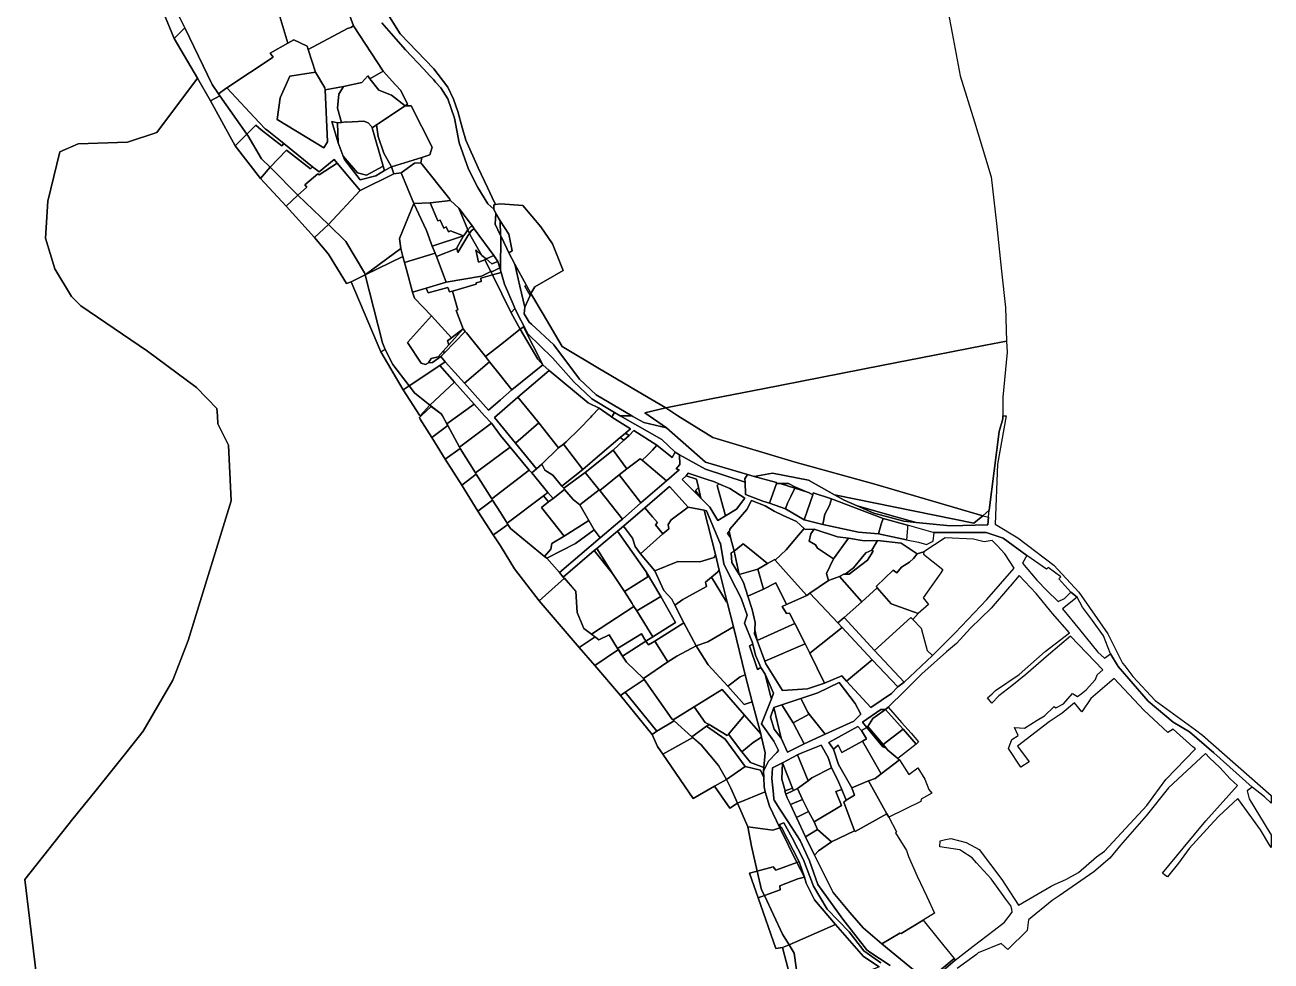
# Model space of a CAD drawing. Header units: feet. Extents: x -1222 to 199575, y -502 to 454509.
# Drawn here: x 398.9 to 803.1, y 728.3 to 1032.1 of the extents above; entities that cross this region are included whole.
import ezdxf

# ---------------------------------------------------------------- set-up
doc = ezdxf.new("R2010")
doc.units = ezdxf.units.FT
doc.header["$MEASUREMENT"] = 0
doc.layers.add('지적', color=7, linetype='CONTINUOUS')

msp = doc.modelspace()

# ---------------------------------------------------------------- linework, layer by layer
at = {"layer": '지적', "color": 20}
for points in [[(440.16, 1045.1), (447.26, 1027.75), (454.82, 1014.87), (441.64, 997.25), (432.1, 994.05), (416.14, 993.55), (410.24, 990.95), (406.32, 974.98), (405.53, 962.91), (408.57, 952.99), (413.95, 943.97), (416.97, 940.97), (438.66, 926.25), (454.55, 914.41), (461.07, 907.62), (461.37, 905.25), (461.47, 902.66), (464.86, 895.76), (465.75, 877.68), (451.82, 832.34), (451.29, 830.89), (446.9, 819.5), (437.25, 802.87), (431.5, 795.69), (421.51, 783.24), (414.4, 774.44), (398.86, 754.8), (403.74, 714.47)], [(696.87, 1044.31), (699.64, 1029.47), (702.27, 1015.65), (706.87, 1000.68), (710.54, 988.91), (712.23, 983.13), (712.32, 982.81), (714.08, 967.63), (715.7, 952.23), (716.93, 940.45), (717.34, 929.53), (710.46, 928.18), (693.93, 924.92), (677.3, 921.67), (657.01, 917.67), (638.27, 913.99), (622.06, 910.85), (606.78, 907.82), (599.18, 912.27), (584.74, 920.87), (573.17, 927.71), (567, 938.22), (563.03, 945.01), (564.29, 947.11), (573.45, 952.43), (570.02, 961.06), (566.19, 966.6), (560.41, 973.51), (553.14, 974.09), (551.52, 973.85), (550.48, 976.07), (548.98, 979.41), (545.9, 985.79), (541.93, 994.74), (540.69, 998.82), (539.33, 1004.04), (537.9, 1008.06), (536.01, 1011.96), (531.5, 1017.85), (520.56, 1029.2), (517.11, 1034.73)], [(514.7, 1032.81), (517.72, 1029.32), (522.33, 1024.1), (528.27, 1017.73), (530.15, 1015.7), (531.36, 1014.43), (532.11, 1013.57), (533.84, 1011.76), (536.1, 1008.14), (538.18, 1001.83), (539.69, 993.87), (542.8, 985.28), (545.75, 979.37), (549.05, 974.05), (551.04, 972.32), (551.66, 970.92), (551.38, 967.5), (553.13, 963.84), (553.22, 963.67), (553.14, 952.54), (552.89, 953.3), (552.26, 955.35), (550.95, 957.28), (544.62, 965.95), (544.04, 966.87), (539.67, 972.71), (536.96, 975.16), (536.67, 975.6), (527.29, 987.41), (527.65, 989.12), (530.27, 990), (530.94, 992.46), (524.2, 1005.9), (522.2, 1005.92), (522.95, 1006.41), (520.78, 1010.86), (519.08, 1012.64), (515.06, 1017.17), (505.49, 1031.81), (501.53, 1042.58)], [(481.26, 1035.99), (484.16, 1026.2), (478.43, 1022.94), (479.45, 1021.72), (464.37, 1011.67), (461.68, 1009.82), (459.57, 1012.81), (450.71, 1031.24), (448.94, 1034.84)], [(517.11, 1034.73), (520.56, 1029.2), (531.5, 1017.85), (536.01, 1011.96), (537.9, 1008.06), (539.33, 1004.04), (540.69, 998.82), (541.93, 994.74), (545.9, 985.79), (548.98, 979.41), (550.48, 976.07), (551.52, 973.85), (551.01, 973.78), (551.04, 972.32), (549.05, 974.05), (545.75, 979.37), (542.8, 985.28), (539.69, 993.87), (538.18, 1001.83), (536.1, 1008.14), (533.84, 1011.76), (532.11, 1013.57), (531.36, 1014.43), (530.15, 1015.7), (528.27, 1017.73), (522.33, 1024.1), (517.72, 1029.32), (514.7, 1032.81)], [(403.74, 714.47), (398.86, 754.8), (414.4, 774.44), (421.51, 783.24), (431.5, 795.69), (437.25, 802.87), (446.9, 819.5), (451.29, 830.89), (451.82, 832.34), (465.75, 877.68), (464.86, 895.76), (461.47, 902.66), (461.37, 905.25), (461.07, 907.62), (454.55, 914.41), (438.66, 926.25), (416.97, 940.97), (413.95, 943.97), (408.57, 952.99), (405.53, 962.91), (406.32, 974.98), (410.24, 990.95), (416.14, 993.55), (432.1, 994.05), (441.64, 997.25), (454.82, 1014.87), (454.82, 1014.87), (459.12, 1007.48), (467.05, 992.94), (475.32, 982.32), (483.64, 973.31), (492.82, 963.12), (497.33, 957.7), (503.19, 948.18), (504.74, 948.77), (514.29, 926.03), (521.52, 913.71), (526.89, 905.52), (527.08, 905.25), (530.2, 908.67), (530.66, 908.33), (527.41, 905.25), (526.85, 904.72), (527.1, 904.19), (530.83, 898.22), (535.23, 891.21), (540.6, 882.72), (545.79, 874.34), (550.74, 866.63), (553.14, 863.06), (557.7, 855.61), (565.67, 845.23), (578.71, 830.06), (583.7, 824.19), (592.05, 814.46), (602.34, 801.84), (604.12, 797.94), (605.8, 795.49), (615.63, 781.04), (622.55, 785.01), (627.59, 777.9), (629.99, 779.53), (633.37, 771.83), (634.53, 765.53), (636.39, 757.51), (633.9, 756.85), (636.73, 748.8), (642.45, 732.4), (644.61, 732.72), (648.84, 716.58)], [(676.57, 727.67), (671.07, 731.62), (666.27, 737.82), (659.09, 745.18), (654.67, 752.61), (651.43, 761.15), (647.82, 768.23), (645.08, 773.2), (643.71, 772.57), (644.03, 772), (644.26, 771.6), (643.78, 771.51), (640.41, 778.57), (639.02, 783.26), (638.71, 784.83), (638.6, 787.88), (638.52, 789.89), (639, 791.03), (640.12, 793.21), (642.82, 796.02), (643.34, 796.61), (641.84, 799.68), (637.81, 805.24), (641.12, 813.36), (641.76, 815.19), (638.99, 821.35), (637.63, 823.52), (635.84, 827.6), (634.96, 831.17), (634.81, 831.86), (632.28, 837.96), (633.16, 840.6), (631.36, 845.8), (631.02, 846.46), (627.93, 852.36), (625.58, 857.27), (624.51, 863.83), (624.28, 864.19), (619.99, 874.42), (619.21, 874.63), (614.05, 875.57), (608, 882.36), (600, 875.4), (593.06, 869.39), (591.13, 867.82), (584.44, 862.21), (583.58, 861.57), (573.5, 852.94), (572.29, 854.37), (585.49, 865.62), (591.91, 871.1), (592.68, 871.7), (598.68, 877.01), (607.05, 884.18), (611.1, 887.69), (610.13, 888.02), (611.34, 889.49), (611.21, 892.59), (611.21, 892.59), (619.7, 887.91), (632.49, 883.75), (632.6, 879.75), (638.21, 877.61), (640.44, 876.87), (645.57, 875.05), (651.71, 871.55), (657.77, 870.01), (669.29, 867.49), (675.74, 866.93), (684.86, 865.02), (688.8, 864.27), (691.34, 863.5), (693.48, 864.58), (693.81, 867.36), (710.71, 867.41), (716.23, 865.57), (723.86, 859.93), (722.53, 857.44), (727.1, 851.96), (730.34, 848.51), (734.04, 845), (736.16, 846), (738.18, 847.98), (740.23, 846.36), (735.47, 842.63), (741.03, 835.87), (746.92, 828.59), (749.08, 826.56), (751.06, 828.04), (753.51, 823.94), (763.28, 812.67), (771.4, 805.79), (776.72, 802.64), (784.54, 795.85), (796.99, 784.77), (795.35, 783.54), (796.02, 780.9), (802.69, 769.87), (803.14, 769.23), (803.14, 765.17), (802.74, 765.74), (799.66, 770.88), (792.3, 781), (786.23, 775.35), (784.55, 773.57), (776.61, 764.79), (773.08, 760.04), (769.49, 755.58), (768.65, 756.13), (767.89, 756.84), (774.57, 764.93), (782, 773.77), (792.2, 785.23), (789.83, 787.39), (786.46, 791.16), (783.16, 794.26), (781.85, 795.7), (769.88, 784.52), (762.64, 775.37), (754.3, 765.95), (750.79, 761.67), (745.59, 757.22), (734.34, 749.43), (732.11, 747.9), (724.45, 741.7), (724.01, 738.25), (717.72, 732.03), (715.58, 733.97), (708.06, 730.92), (707.52, 730.45), (701.3, 725.84)], [(694.56, 723.41), (700.66, 728.52), (706.52, 733.16), (713.33, 738.29), (716.69, 740.94), (719.09, 744.19), (719.01, 745.1), (718.71, 746.24), (717.12, 748.37), (712.66, 754.53), (712.32, 755.01), (707.61, 760.14), (706.22, 761.82), (702.84, 763.93), (702.17, 764.35), (695.71, 765.41), (695.79, 767.34), (697.48, 767.69), (699.22, 768.07), (704.22, 766.78), (708.42, 764.47), (715.84, 754.74), (721.23, 746.42), (731.8, 752.58), (733.05, 753.29), (736.52, 754.73), (740.62, 757.01), (746.53, 762.06), (749.07, 763.99), (762.78, 778.75), (769.03, 787.19), (778.62, 797.13), (777.79, 797.78), (771.35, 803.52), (769.68, 802.42), (761.82, 809.68), (752.23, 819.95), (744.69, 813.47), (741.72, 809.13), (739.37, 812.11), (735.31, 808.7), (731.11, 805.96), (720.91, 798), (724.71, 793), (721.92, 791.24), (717.91, 797.3), (719.03, 800.15), (721.14, 801.5), (719.89, 804.12), (723.11, 803.86), (727.22, 806.46), (729.58, 807.85), (732.82, 810.94), (733.3, 810.48), (735.79, 811.76), (738.77, 815.16), (740.34, 814.14), (741.48, 815.05), (743.19, 816.37), (746.16, 819.64), (746.72, 821.14), (748.59, 822.76), (738.07, 833.79), (730.94, 827.65), (723.63, 821.33), (719.03, 817.64), (714.86, 814.41), (712.56, 812.01), (711.1, 813.7), (712.62, 815.03), (713.76, 816.05), (721.36, 821.34), (729.86, 828.79), (737.71, 834.79), (732.21, 841.14), (726.88, 847.55), (721.43, 853.43), (718.47, 849.94), (718.28, 849.72), (712.33, 842.78), (712.33, 842.78), (705.6, 836.37), (701.04, 831.35), (697.81, 828.64), (689.86, 821.51), (684.31, 815.97), (678.92, 810.64), (678.03, 809.92), (676.52, 809.93), (670.57, 805.82), (671.95, 804.13), (670.25, 803.09), (669.04, 804.45), (659.67, 799.25), (661.21, 797.04), (662.8, 792.11), (667.1, 784.53), (668.02, 782.09), (665.26, 780.56), (663.83, 784), (662.45, 787.2), (660.48, 791.02), (659.42, 794.33), (657.18, 798.38), (650.71, 795.77), (649.51, 795.19), (644.63, 792.67), (641.35, 790.97), (641.16, 787.55), (641.76, 782.48), (641.86, 780.87), (641.95, 780.47), (643.76, 777.61), (646.48, 773.51), (650.34, 767.42), (653.4, 760.78), (656.05, 753.17), (664.22, 741.93), (671.85, 732.07), (672.67, 731.41), (679.51, 726.87)], [(679.51, 726.87), (672.67, 731.41), (671.85, 732.07), (664.22, 741.93), (656.05, 753.17), (653.4, 760.78), (650.34, 767.42), (646.48, 773.51), (643.76, 777.61), (641.95, 780.47), (641.86, 780.87), (641.76, 782.48), (641.16, 787.55), (641.35, 790.97), (644.63, 792.67), (644.4, 787.32), (645.49, 783.55), (645.49, 783.55), (645.42, 783.46), (645.68, 782.49), (646.17, 781.29), (647.26, 779.05), (649.17, 774.89), (652.1, 768.61), (655.01, 762.63), (661.08, 750.51), (666.48, 744), (670.81, 739.06), (676.91, 733.88), (689, 723.95)], [(675.95, 726.45), (670.96, 729.76), (661.87, 740.14), (654.98, 748.13), (652.36, 753.54), (651.72, 755.48), (650.05, 760.54), (650.05, 760.54), (644.26, 771.6), (644.03, 772), (643.71, 772.57), (645.08, 773.2), (647.82, 768.23), (651.43, 761.15), (654.67, 752.61), (659.09, 745.18), (666.27, 737.82), (671.07, 731.62), (676.57, 727.67)], [(694.23, 723.99), (700.3, 729.09), (700.66, 728.52), (694.56, 723.41)]]:
    msp.add_lwpolyline(points, dxfattribs=at)
for points in [[(443.65, 1046.02), (443.95, 1045.21), (448.65, 1035.35), (448.94, 1034.84), (450.71, 1031.24), (447.26, 1027.75), (440.16, 1045.1), (443.65, 1046.02)], [(491.83, 1040.1), (499.42, 1042.04), (501.53, 1042.58), (505.49, 1031.81), (504.6, 1031.26), (503.54, 1030.96), (490.75, 1024.13), (490.39, 1025.28), (486.07, 1027.35), (484.16, 1026.2), (481.26, 1035.99), (483.4, 1036.88), (491.83, 1040.1)], [(447.26, 1027.75), (450.71, 1031.24), (459.57, 1012.81), (461.68, 1009.82), (462.15, 1009.17), (459.12, 1007.48), (454.82, 1014.87), (447.26, 1027.75)], [(490.75, 1024.13), (503.54, 1030.96), (504.6, 1031.26), (505.49, 1031.81), (515.06, 1017.17), (510.78, 1014.65), (510.16, 1015.6), (508.2, 1013.46), (502.25, 1012.17), (496.22, 1011.09), (496.18, 1011.69), (493.09, 1016.81), (490.75, 1024.13)], [(484.16, 1026.2), (486.07, 1027.35), (490.39, 1025.28), (490.75, 1024.13), (493.09, 1016.81), (484.84, 1015.49), (481.65, 1008.48), (480.72, 1001.49), (495.83, 992.27), (497.04, 994.18), (496.22, 1011.09), (502.25, 1012.17), (500.74, 1009.71), (500.28, 1005.07), (501.62, 1000.47), (500.23, 1000.36), (498.39, 1000.77), (500.45, 993.88), (502.11, 989.58), (502.59, 988.42), (507.6, 981.84), (512.69, 983.19), (515.51, 984.88), (517.74, 986.06), (518.53, 983.83), (507.64, 978.39), (500.17, 987.23), (499.17, 988.5), (494.28, 984.46), (492.21, 986.04), (482.81, 993.62), (477.45, 997.94), (476.86, 998.34), (474.9, 1000.42), (464.37, 1011.67), (479.45, 1021.72), (478.43, 1022.94), (484.16, 1026.2)], [(493.09, 1016.81), (496.18, 1011.69), (496.22, 1011.09), (497.04, 994.18), (495.83, 992.27), (480.72, 1001.49), (481.65, 1008.48), (484.84, 1015.49), (493.09, 1016.81)], [(502.25, 1012.17), (508.2, 1013.46), (510.16, 1015.6), (510.78, 1014.65), (513.7, 1010.94), (517.75, 1009.3), (522.2, 1005.92), (512.9, 999.67), (511.54, 998.71), (511.33, 999.2), (510.24, 1000.33), (508.82, 1000.94), (503.15, 1000.56), (502.99, 1000.66), (501.62, 1000.47), (500.28, 1005.07), (500.74, 1009.71), (502.25, 1012.17)], [(510.78, 1014.65), (515.06, 1017.17), (519.08, 1012.64), (520.78, 1010.86), (522.95, 1006.41), (522.2, 1005.92), (517.75, 1009.3), (513.7, 1010.94), (510.78, 1014.65)], [(461.68, 1009.82), (464.37, 1011.67), (474.9, 1000.42), (476.86, 998.34), (477.45, 997.94), (482.81, 993.62), (482.2, 992.9), (475.46, 998.05), (473.74, 999.62), (470.86, 996.7), (462.15, 1009.17), (461.68, 1009.82)], [(462.15, 1009.17), (470.86, 996.7), (467.05, 992.94), (459.12, 1007.48), (462.15, 1009.17)], [(522.2, 1005.92), (524.2, 1005.9), (530.94, 992.46), (530.27, 990), (527.65, 989.12), (517.74, 986.06), (515.35, 990.55), (513.46, 995.93), (512.9, 999.67), (522.2, 1005.92)], [(470.86, 996.7), (473.74, 999.62), (475.46, 998.05), (482.2, 992.9), (482.81, 993.62), (492.21, 986.04), (491.56, 985.38), (483.77, 991.51), (478.43, 985.92), (475.63, 988.72), (471.15, 996.28), (470.86, 996.7)], [(500.23, 1000.36), (500.45, 993.88), (498.39, 1000.77), (500.23, 1000.36)], [(501.62, 1000.47), (502.99, 1000.66), (503.15, 1000.56), (508.82, 1000.94), (510.24, 1000.33), (511.33, 999.2), (511.54, 998.71), (515.12, 986.33), (509.63, 983.37), (506.8, 984.11), (502.11, 989.58), (500.45, 993.88), (500.23, 1000.36), (501.62, 1000.47)], [(512.9, 999.67), (513.46, 995.93), (515.35, 990.55), (517.74, 986.06), (515.51, 984.88), (515.12, 986.33), (511.54, 998.71), (512.9, 999.67)], [(467.05, 992.94), (470.86, 996.7), (471.15, 996.28), (475.63, 988.72), (478.43, 985.92), (475.32, 982.32), (467.05, 992.94)], [(478.43, 985.92), (483.77, 991.51), (491.56, 985.38), (492.21, 986.04), (494.28, 984.46), (499.17, 988.5), (500.17, 987.23), (494.3, 983.45), (493.89, 983.8), (489.71, 980.28), (490.29, 979.48), (487.39, 976.92), (478.73, 985.61), (478.43, 985.92)], [(507.64, 978.39), (497.38, 967.35), (487.39, 976.92), (490.29, 979.48), (489.71, 980.28), (493.89, 983.8), (494.3, 983.45), (500.17, 987.23), (507.64, 978.39)], [(515.12, 986.33), (515.51, 984.88), (512.69, 983.19), (507.6, 981.84), (502.59, 988.42), (502.11, 989.58), (506.8, 984.11), (509.63, 983.37), (515.12, 986.33)], [(527.65, 989.12), (527.29, 987.41), (525.3, 987.27), (520.93, 984.17), (518.53, 983.83), (517.74, 986.06), (527.65, 989.12)], [(520.93, 984.17), (525.3, 987.27), (527.29, 987.41), (536.67, 975.6), (536.96, 975.16), (530.29, 974.37), (525, 974.22), (520.93, 984.17)], [(475.32, 982.32), (478.43, 985.92), (478.73, 985.61), (487.39, 976.92), (483.64, 973.31), (475.32, 982.32)], [(520.93, 984.17), (525, 974.22), (520.34, 962.76), (520.82, 959.59), (509.28, 951.07), (509.03, 951.65), (502.95, 961.88), (497.38, 967.35), (507.64, 978.39), (518.53, 983.83), (520.93, 984.17)], [(483.64, 973.31), (487.39, 976.92), (497.38, 967.35), (492.82, 963.12), (483.64, 973.31)], [(525, 974.22), (530.29, 974.37), (532.83, 968.53), (533.57, 968.81), (534.73, 966.2), (535.56, 966.6), (536.31, 964.96), (536.93, 965.32), (541.12, 963.67), (530.99, 960.32), (529.14, 965.37), (525, 974.22)], [(536.96, 975.16), (539.67, 972.71), (542.58, 965.61), (541.66, 964.28), (541.12, 963.67), (536.93, 965.32), (536.31, 964.96), (535.56, 966.6), (534.73, 966.2), (533.57, 968.81), (532.83, 968.53), (530.29, 974.37), (536.96, 975.16)], [(530.99, 960.32), (531.97, 958.02), (521.98, 955.01), (521.48, 957.01), (520.82, 959.59), (520.34, 962.76), (525, 974.22), (529.14, 965.37), (530.99, 960.32)], [(539.67, 972.71), (544.04, 966.87), (543.44, 966.6), (542.58, 965.61), (539.67, 972.71)], [(551.04, 972.32), (551.01, 973.78), (551.52, 973.85), (553.14, 974.09), (560.41, 973.51), (566.19, 966.6), (570.02, 961.06), (573.45, 952.43), (564.29, 947.11), (563.03, 945.01), (561.59, 947.59), (557.75, 954.47), (555.84, 958.11), (556.93, 958.8), (555.83, 964.26), (553.03, 968.6), (551.66, 970.92), (551.04, 972.32)], [(553.03, 968.6), (553.13, 963.84), (551.38, 967.5), (551.66, 970.92), (553.03, 968.6)], [(492.82, 963.12), (497.38, 967.35), (502.95, 961.88), (509.03, 951.65), (509.28, 951.07), (504.74, 948.77), (503.19, 948.18), (497.33, 957.7), (492.82, 963.12)], [(544.04, 966.87), (544.62, 965.95), (543.75, 965.45), (543.07, 964.48), (542.58, 965.61), (543.44, 966.6), (544.04, 966.87)], [(553.13, 963.84), (553.03, 968.6), (555.83, 964.26), (556.93, 958.8), (555.84, 958.11), (555.18, 959.57), (553.22, 963.67), (553.13, 963.84)], [(541.12, 963.67), (538.93, 959.79), (539, 959.52), (532.39, 956.96), (531.97, 958.02), (530.99, 960.32), (541.12, 963.67)], [(543.07, 964.48), (543.66, 963.31), (547.11, 957.31), (545.14, 959.15), (546.01, 955.08), (548.05, 955.94), (550.06, 952.08), (546.97, 950.54), (535.5, 948.61), (532.39, 956.96), (539, 959.52), (539.36, 958.22), (542.57, 963.65), (543.07, 964.48)], [(543.07, 964.48), (542.57, 963.65), (539.36, 958.22), (539, 959.52), (538.93, 959.79), (541.12, 963.67), (541.66, 964.28), (542.58, 965.61), (543.07, 964.48)], [(544.62, 965.95), (550.95, 957.28), (548.47, 956.16), (547.11, 957.31), (543.66, 963.31), (543.07, 964.48), (543.75, 965.45), (544.62, 965.95)], [(553.22, 963.67), (555.18, 959.57), (555.84, 958.11), (557.75, 954.47), (559.37, 947.33), (561.06, 940.56), (560.82, 938.35), (562.42, 935.63), (563.17, 934.97), (570.45, 928.33), (578.81, 917.19), (584.14, 912.02), (595.72, 905.25), (592, 905.25), (590.13, 906.31), (582.76, 910.8), (576.89, 916.24), (570.02, 924.11), (561.99, 931.84), (557.84, 940.05), (557.56, 940.75), (554.46, 948.02), (553.38, 951.8), (553.14, 952.54), (553.22, 963.67)], [(521.48, 957.01), (509.28, 951.07), (520.82, 959.59), (521.48, 957.01)], [(547.11, 957.31), (548.47, 956.16), (548.05, 955.94), (546.01, 955.08), (545.14, 959.15), (547.11, 957.31)], [(521.48, 957.01), (521.98, 955.01), (522.76, 952.28), (524.64, 945.35), (525.2, 943.43), (530.73, 937.76), (522.97, 929.08), (527.41, 922.38), (528.77, 921.91), (529.79, 922.47), (531.11, 922.55), (533.83, 924.52), (535.25, 922.82), (533.43, 921.61), (523.57, 914.96), (518.22, 921.88), (515.76, 926.76), (514.82, 928.93), (509.28, 951.07), (521.48, 957.01)], [(532.39, 956.96), (535.5, 948.61), (529.07, 946.66), (524.64, 945.35), (522.76, 952.28), (521.98, 955.01), (531.97, 958.02), (532.39, 956.96)], [(548.05, 955.94), (548.47, 956.16), (550.29, 954.61), (552.26, 955.35), (552.89, 953.3), (550.51, 952.14), (550.06, 952.08), (548.05, 955.94)], [(548.47, 956.16), (550.95, 957.28), (552.26, 955.35), (550.29, 954.61), (548.47, 956.16)], [(561.59, 947.59), (561.01, 947.3), (562.72, 944.31), (561.06, 940.56), (559.37, 947.33), (557.75, 954.47), (561.59, 947.59)], [(504.74, 948.77), (509.28, 951.07), (514.82, 928.93), (515.76, 926.76), (514.29, 926.03), (504.74, 948.77)], [(536.59, 945.47), (536.06, 946.93), (529.69, 945.21), (529.07, 946.66), (535.5, 948.61), (546.97, 950.54), (550.06, 952.08), (550.6, 951), (546.77, 949.92), (546.9, 948.89), (545.26, 948.44), (545.23, 948.01), (537.62, 945.77), (536.59, 945.47)], [(550.6, 951), (556.58, 938.68), (559.53, 933.39), (553.14, 928.32), (548.31, 924.49), (542.15, 932.2), (541.73, 932.63), (541.08, 933.46), (538.75, 939.47), (539.35, 939.7), (537.62, 945.77), (545.23, 948.01), (545.26, 948.44), (546.9, 948.89), (546.77, 949.92), (550.6, 951)], [(552.89, 953.3), (553.14, 952.54), (553.38, 951.8), (550.6, 951), (550.06, 952.08), (550.51, 952.14), (552.89, 953.3)], [(553.38, 951.8), (554.46, 948.02), (557.56, 940.75), (557.84, 940.05), (556.76, 938.85), (556.58, 938.68), (550.6, 951), (553.38, 951.8)], [(536.59, 945.47), (537.62, 945.77), (539.35, 939.7), (538.75, 939.47), (541.08, 933.46), (537.24, 930.58), (530.73, 937.76), (525.2, 943.43), (524.64, 945.35), (529.07, 946.66), (529.69, 945.21), (536.06, 946.93), (536.59, 945.47)], [(563.03, 945.01), (562.72, 944.31), (561.01, 947.3), (561.59, 947.59), (563.03, 945.01)], [(562.72, 944.31), (563.03, 945.01), (567, 938.22), (573.17, 927.71), (584.74, 920.87), (599.18, 912.27), (606.78, 907.82), (599.94, 906.26), (601.41, 905.25), (607.05, 901.37), (599.61, 903.04), (596.07, 905.05), (595.72, 905.25), (584.14, 912.02), (578.81, 917.19), (570.45, 928.33), (563.17, 934.97), (562.42, 935.63), (560.82, 938.35), (561.06, 940.56), (562.72, 944.31)], [(557.84, 940.05), (561.99, 931.84), (570.02, 924.11), (576.89, 916.24), (582.76, 910.8), (590.13, 906.31), (589.53, 905.25), (589.29, 904.82), (588.69, 905.25), (585.19, 907.77), (581.62, 909.45), (568.95, 919.97), (566.88, 921.82), (560.65, 934.17), (559.53, 933.39), (556.58, 938.68), (556.76, 938.85), (557.84, 940.05)], [(537.24, 930.58), (535.91, 929.65), (536.41, 928.35), (534.53, 926.23), (532.91, 924.4), (530.67, 923.84), (529.79, 922.47), (528.77, 921.91), (527.41, 922.38), (522.97, 929.08), (530.73, 937.76), (537.24, 930.58)], [(559.53, 933.39), (560.65, 934.17), (566.88, 921.82), (565.22, 923.62), (559.53, 933.39)], [(534.97, 925.73), (541.73, 932.63), (542.15, 932.2), (548.31, 924.49), (549.58, 922.8), (541.44, 915.9), (535.25, 922.82), (533.83, 924.52), (534.97, 925.73)], [(541.08, 933.46), (541.73, 932.63), (534.97, 925.73), (534.53, 926.23), (536.41, 928.35), (541.08, 933.46)], [(541.08, 933.46), (536.41, 928.35), (535.91, 929.65), (537.24, 930.58), (541.08, 933.46)], [(548.31, 924.49), (553.14, 928.32), (559.53, 933.39), (565.22, 923.62), (566.88, 921.82), (556.84, 913.72), (553.14, 918.35), (549.58, 922.8), (548.31, 924.49)], [(515.76, 926.76), (518.22, 921.88), (523.57, 914.96), (521.52, 913.71), (514.29, 926.03), (515.76, 926.76)], [(534.53, 926.23), (534.97, 925.73), (533.83, 924.52), (531.11, 922.55), (529.79, 922.47), (530.67, 923.84), (532.91, 924.4), (534.53, 926.23)], [(606.78, 907.82), (622.06, 910.85), (638.27, 913.99), (657.01, 917.67), (677.3, 921.67), (693.93, 924.92), (710.46, 928.18), (717.34, 929.53), (717.54, 925.97), (716.09, 911.3), (716.07, 905.25), (716.07, 904.26), (714.95, 900.13), (711.72, 874.64), (709.66, 872.85), (674.59, 883.03), (648.71, 890.19), (622.07, 898.23), (610.69, 905.25), (606.78, 907.82)], [(535.25, 922.82), (541.44, 915.9), (549.25, 907.1), (553.14, 910.49), (556.84, 913.72), (566.88, 921.82), (568.95, 919.97), (558.81, 911.3), (551.22, 904.66), (553.14, 902.32), (558.04, 896.33), (564.78, 888.08), (563.29, 886.76), (562.45, 887.6), (556.29, 895.09), (553.14, 898.87), (550.18, 902.83), (548, 905.25), (544.59, 909.03), (538.28, 916.21), (533.43, 921.61), (535.25, 922.82)], [(541.44, 915.9), (549.58, 922.8), (553.14, 918.35), (556.84, 913.72), (553.14, 910.49), (549.25, 907.1), (541.44, 915.9)], [(538.28, 916.21), (530.2, 908.67), (525.21, 912.76), (523.57, 914.96), (533.43, 921.61), (538.28, 916.21)], [(568.95, 919.97), (581.62, 909.45), (585.19, 907.77), (582.83, 905.25), (582.45, 904.84), (578.63, 900.93), (574.42, 896.85), (573.59, 896.04), (572.01, 894.86), (565.57, 903.02), (563.75, 905.25), (558.81, 911.3), (568.95, 919.97)], [(521.52, 913.71), (523.57, 914.96), (525.21, 912.76), (530.2, 908.67), (527.08, 905.25), (526.89, 905.52), (521.52, 913.71)], [(544.59, 909.03), (535.74, 902.69), (534.28, 905.25), (533.93, 905.87), (530.2, 908.67), (538.28, 916.21), (544.59, 909.03)], [(565.57, 903.02), (558.04, 896.33), (553.14, 902.32), (551.22, 904.66), (558.81, 911.3), (563.75, 905.25), (565.57, 903.02)], [(530.66, 908.33), (533.93, 905.87), (534.28, 905.25), (535.74, 902.69), (536.09, 902.1), (530.83, 898.22), (527.1, 904.19), (526.85, 904.72), (527.41, 905.25), (530.66, 908.33)], [(550.18, 902.83), (539.84, 895.08), (536.09, 902.1), (535.74, 902.69), (544.59, 909.03), (548, 905.25), (550.18, 902.83)], [(585.19, 907.77), (588.69, 905.25), (589.29, 904.82), (595.35, 901.02), (593.72, 899.63), (591.97, 898.17), (585.33, 892.57), (579.88, 887.82), (573.59, 896.04), (574.42, 896.85), (578.63, 900.93), (582.45, 904.84), (582.83, 905.25), (585.19, 907.77)], [(592, 905.25), (605.54, 897.58), (609.77, 893.49), (608.89, 891.74), (603.9, 895.7), (596.44, 900.44), (594.84, 898.84), (593.72, 899.63), (595.35, 901.02), (589.29, 904.82), (589.53, 905.25), (590.13, 906.31), (592, 905.25)], [(607.05, 901.37), (601.41, 905.25), (599.94, 906.26), (606.78, 907.82), (610.69, 905.25), (622.07, 898.23), (648.71, 890.19), (674.59, 883.03), (709.66, 872.85), (706.72, 870.45), (661.52, 879.6), (653.07, 884.33), (641.4, 886.68), (635.46, 885.56), (633.33, 886.21), (619.68, 890.25), (607.05, 901.37)], [(530.83, 898.22), (536.09, 902.1), (539.84, 895.08), (540.11, 894.65), (535.23, 891.21), (530.83, 898.22)], [(556.29, 895.09), (545.05, 886.71), (540.11, 894.65), (539.84, 895.08), (550.18, 902.83), (553.14, 898.87), (556.29, 895.09)], [(558.04, 896.33), (565.57, 903.02), (572.01, 894.86), (566.55, 889.62), (564.78, 888.08), (558.04, 896.33)], [(595.72, 905.25), (596.07, 905.05), (599.61, 903.04), (607.05, 901.37), (619.68, 890.25), (633.33, 886.21), (632.44, 884.8), (632.49, 883.75), (619.7, 887.91), (611.21, 892.59), (609.77, 893.49), (605.54, 897.58), (592, 905.25), (595.72, 905.25)], [(716.07, 905.25), (717.17, 905.25), (714.41, 889.62), (713.63, 870.13), (721.01, 865.61), (732.65, 856.77), (740.74, 848.01), (750.21, 834.49), (754.9, 824.96), (755.68, 824.06), (758.31, 820.7), (765.56, 812.87), (778.61, 803.34), (780.89, 801.58), (803.14, 782.02), (803.14, 779.48), (800.97, 781.54), (796.99, 784.77), (784.54, 795.85), (776.72, 802.64), (771.4, 805.79), (763.28, 812.67), (753.51, 823.94), (751.06, 828.04), (748.74, 833.8), (745.23, 838.77), (741.98, 843.16), (740.23, 846.36), (738.18, 847.98), (734.27, 852.31), (734.96, 853.05), (730.77, 856.08), (730.31, 855.5), (723.86, 859.93), (716.23, 865.57), (710.71, 867.41), (693.81, 867.36), (693.51, 867.44), (685.21, 869.78), (677.33, 871.95), (660.57, 878.32), (654.58, 880.27), (654.47, 879.63), (653.12, 880.41), (652.46, 880.64), (648.68, 882.17), (646.61, 883.27), (643.83, 883.27), (642.68, 883.28), (642.7, 883.58), (635.46, 885.56), (641.4, 886.68), (653.07, 884.33), (661.52, 879.6), (664.67, 877.89), (668.87, 876.01), (674.3, 873.65), (681.2, 871.83), (683.97, 871.1), (688.04, 870.64), (699.07, 869.53), (711.2, 869.9), (711.51, 872.31), (711.72, 874.64), (714.95, 900.13), (716.07, 904.26), (716.07, 905.25)], [(593.19, 897.33), (589.73, 894.15), (580.62, 886.82), (573.67, 881.74), (573.07, 882.42), (579.88, 887.82), (585.33, 892.57), (591.97, 898.17), (593.19, 897.33)], [(603.9, 895.7), (602.51, 894.16), (600.58, 892.25), (599.08, 890.85), (598.51, 891.3), (594.16, 888.06), (589.73, 894.15), (593.19, 897.33), (594.84, 898.84), (596.44, 900.44), (603.9, 895.7)], [(594.84, 898.84), (593.19, 897.33), (591.97, 898.17), (593.72, 899.63), (594.84, 898.84)], [(535.23, 891.21), (540.11, 894.65), (545.05, 886.71), (545.29, 886.32), (540.6, 882.72), (535.23, 891.21)], [(562.45, 887.6), (550.34, 878.32), (545.29, 886.32), (545.05, 886.71), (556.29, 895.09), (562.45, 887.6)], [(573.59, 896.04), (579.88, 887.82), (573.07, 882.42), (570.17, 885.95), (567.49, 887.6), (566.55, 889.62), (572.01, 894.86), (573.59, 896.04)], [(589.73, 894.15), (594.16, 888.06), (591.65, 886.06), (585.34, 880.97), (585.11, 881.2), (580.62, 886.82), (589.73, 894.15)], [(603.9, 895.7), (608.89, 891.74), (609.77, 893.49), (611.21, 892.59), (611.34, 889.49), (610.13, 888.02), (611.1, 887.69), (607.05, 884.18), (599.08, 890.85), (600.58, 892.25), (602.51, 894.16), (603.9, 895.7)], [(566.55, 889.62), (567.49, 887.6), (570.17, 885.95), (573.07, 882.42), (573.67, 881.74), (573.94, 881.39), (570.2, 878.44), (568.52, 880.38), (563.29, 886.76), (564.78, 888.08), (566.55, 889.62)], [(599.08, 890.85), (607.05, 884.18), (598.68, 877.01), (591.65, 886.06), (594.16, 888.06), (598.51, 891.3), (599.08, 890.85)], [(540.6, 882.72), (545.29, 886.32), (550.34, 878.32), (550.6, 877.9), (545.79, 874.34), (540.6, 882.72)], [(563.29, 886.76), (568.52, 880.38), (567.05, 879.3), (555.34, 870.37), (553.14, 873.87), (550.6, 877.9), (550.34, 878.32), (562.45, 887.6), (563.29, 886.76)], [(573.67, 881.74), (580.62, 886.82), (585.11, 881.2), (578.86, 876.35), (576.69, 878.09), (573.94, 881.39), (573.67, 881.74)], [(591.65, 886.06), (598.68, 877.01), (592.68, 871.7), (585.34, 880.97), (591.65, 886.06)], [(613.36, 885.79), (612.13, 884.54), (618.1, 878.54), (621.1, 875.6), (623.61, 871.25), (626.09, 872.81), (629.75, 875.01), (632.44, 878.56), (627.59, 881.67), (624, 883.22), (622.56, 883.86), (619.85, 884.7), (614, 886.63), (613.36, 885.79)], [(617.34, 882.01), (616.45, 881.04), (618.1, 878.54), (612.13, 884.54), (613.36, 885.79), (616.7, 884.74), (617.34, 882.01)], [(613.36, 885.79), (614, 886.63), (619.85, 884.7), (622.56, 883.86), (624, 883.22), (623.44, 882.62), (626.09, 872.81), (623.61, 871.25), (621.1, 875.6), (618.1, 878.54), (617.34, 882.01), (616.7, 884.74), (613.36, 885.79)], [(635.46, 885.56), (642.7, 883.58), (642.68, 883.28), (640.44, 876.87), (638.21, 877.61), (632.6, 879.75), (632.49, 883.75), (632.44, 884.8), (633.33, 886.21), (635.46, 885.56)], [(570.2, 878.44), (573.94, 881.39), (576.69, 878.09), (578.86, 876.35), (581.83, 871.28), (573.77, 866.24), (566.45, 875.51), (568.69, 877.29), (570.2, 878.44)], [(600, 875.4), (608, 882.36), (614.05, 875.57), (608.53, 871.46), (607.54, 869.97), (607.75, 868.54), (605.79, 866.96), (603.48, 869.88), (604.08, 870.61), (602.43, 872.48), (600, 875.4)], [(618.1, 878.54), (616.45, 881.04), (617.34, 882.01), (618.1, 878.54)], [(624, 883.22), (627.59, 881.67), (632.44, 878.56), (629.75, 875.01), (626.09, 872.81), (623.44, 882.62), (624, 883.22)], [(643.83, 883.27), (648.59, 881.76), (647.38, 879.04), (646.21, 876.87), (645.57, 875.05), (640.44, 876.87), (642.68, 883.28), (643.83, 883.27)], [(648.59, 881.76), (643.83, 883.27), (646.61, 883.27), (648.68, 882.17), (652.46, 880.64), (648.59, 881.76)], [(652.46, 880.64), (653.12, 880.41), (654.47, 879.63), (651.71, 871.55), (645.57, 875.05), (646.21, 876.87), (647.38, 879.04), (648.59, 881.76), (652.46, 880.64)], [(550.6, 877.9), (553.14, 873.87), (555.34, 870.37), (555.57, 869.96), (553.14, 868.25), (551.34, 866.99), (550.74, 866.63), (545.79, 874.34), (550.6, 877.9)], [(568.69, 877.29), (566.45, 875.51), (573.77, 866.24), (569.77, 863.82), (569.46, 861.98), (567.37, 859.58), (556.35, 868.64), (555.57, 869.96), (555.34, 870.37), (567.05, 879.3), (568.69, 877.29)], [(568.52, 880.38), (570.2, 878.44), (568.69, 877.29), (567.05, 879.3), (568.52, 880.38)], [(585.11, 881.2), (585.34, 880.97), (592.68, 871.7), (591.91, 871.1), (585.49, 865.62), (583.55, 868.23), (581.83, 871.28), (578.86, 876.35), (585.11, 881.2)], [(654.94, 868.51), (652.02, 868.35), (649.19, 870.92), (644.87, 872.92), (641.91, 874.36), (639.05, 875.99), (634.56, 877.79), (633.05, 874.83), (627.54, 868.5), (627.54, 868.01), (627.34, 867.82), (626.82, 867.1), (627.79, 865.75), (628.94, 861.29), (628.02, 860.84), (628.22, 857.7), (630.63, 853.71), (631.93, 851.15), (633.44, 846.68), (634.84, 842.4), (635.82, 838.18), (635.69, 835.83), (635.53, 834.47), (636.42, 832.28), (638.89, 825.64), (639.28, 824.76), (644.6, 816.11), (652.76, 816.62), (658.28, 818.52), (663.86, 820.91), (665.45, 819.13), (673.34, 810.6), (679.96, 815.09), (682.1, 817.24), (684.1, 818.8), (693.35, 827.48), (700.65, 834.77), (710.94, 845.69), (719.79, 855.83), (716.75, 860.51), (714.31, 863.15), (712.7, 864.81), (710.07, 864.4), (706.6, 865.17), (697.41, 865.65), (690.48, 861.13), (688.29, 860.49), (683.17, 863.88), (675.42, 864.82), (671.14, 864.73), (666.01, 865.5), (662.5, 865.98), (654.94, 868.51)], [(651.65, 868.69), (648.66, 865.11), (645.87, 861.77), (642.31, 858.39), (642.1, 858.57), (639.72, 857.35), (634.5, 861.67), (631.9, 863.75), (630.19, 862.28), (628.94, 861.29), (627.79, 865.75), (627.34, 867.82), (627.54, 868.01), (627.54, 868.5), (633.05, 874.83), (634.56, 877.79), (639.05, 875.99), (641.91, 874.36), (644.87, 872.92), (649.19, 870.92), (651.65, 868.69)], [(660.57, 878.32), (659.86, 876.14), (658.37, 873.29), (657.77, 870.01), (651.71, 871.55), (654.47, 879.63), (654.58, 880.27), (660.57, 878.32)], [(677.33, 871.95), (676.69, 870.04), (675.74, 866.93), (669.29, 867.49), (657.77, 870.01), (658.37, 873.29), (659.86, 876.14), (660.57, 878.32), (677.33, 871.95)], [(661.52, 879.6), (706.72, 870.45), (709.66, 872.85), (711.51, 872.31), (711.2, 869.9), (699.07, 869.53), (688.04, 870.64), (681.38, 872.5), (668.87, 876.01), (664.67, 877.89), (661.52, 879.6)], [(602.43, 872.48), (604.08, 870.61), (603.48, 869.88), (605.79, 866.96), (598.58, 860.49), (596.83, 862.79), (595.98, 865.54), (593.06, 869.39), (600, 875.4), (602.43, 872.48)], [(614.05, 875.57), (619.21, 874.63), (622.85, 860.26), (622.47, 859.32), (617.78, 857.89), (610.66, 858), (603.2, 854.97), (598.58, 860.49), (605.79, 866.96), (607.75, 868.54), (607.54, 869.97), (608.53, 871.46), (614.05, 875.57)], [(622.85, 860.26), (619.21, 874.63), (619.99, 874.42), (624.28, 864.19), (624.51, 863.83), (625.58, 857.27), (627.93, 852.36), (631.02, 846.46), (631.36, 845.8), (633.16, 840.6), (632.28, 837.96), (634.81, 831.86), (634.96, 831.17), (633.94, 830.58), (636.48, 822.97), (637.63, 823.52), (638.99, 821.35), (640.61, 814.79), (641.12, 813.36), (637.81, 805.24), (641.84, 799.68), (643.34, 796.61), (642.82, 796.02), (640.12, 793.21), (639, 791.03), (638.62, 791.16), (639.04, 795.88), (637.83, 800.95), (637.59, 802.07), (636.66, 805.6), (634.78, 812.44), (632.48, 821.19), (628.72, 836.73), (626.73, 844.81), (624.07, 855.16), (622.85, 860.26)], [(668.87, 876.01), (681.38, 872.5), (688.04, 870.64), (683.97, 871.1), (681.2, 871.83), (674.3, 873.65), (668.87, 876.01)], [(550.74, 866.63), (551.34, 866.99), (553.14, 868.25), (555.57, 869.96), (556.35, 868.64), (567.37, 859.58), (568.15, 859.01), (572.29, 854.37), (573.5, 852.94), (573.88, 852.51), (565.67, 845.23), (557.7, 855.61), (553.14, 863.06), (550.74, 866.63)], [(581.83, 871.28), (583.55, 868.23), (577.45, 863.84), (568.15, 859.01), (567.37, 859.58), (569.46, 861.98), (569.77, 863.82), (573.77, 866.24), (581.83, 871.28)], [(591.13, 867.82), (593.06, 869.39), (595.98, 865.54), (596.83, 862.79), (598.58, 860.49), (603.2, 854.97), (606.15, 848.59), (608.71, 845.75), (609.69, 843.81), (612.66, 838.08), (603.21, 832.08), (601.11, 830.93), (600.35, 832.15), (602.61, 833.51), (609.88, 838.21), (605.12, 846.56), (600.36, 854.66), (591.13, 867.82)], [(677.33, 871.95), (685.21, 869.78), (685.21, 868.78), (684.86, 865.02), (675.74, 866.93), (676.69, 870.04), (677.33, 871.95)], [(583.55, 868.23), (585.49, 865.62), (572.29, 854.37), (568.15, 859.01), (577.45, 863.84), (583.55, 868.23)], [(584.44, 862.21), (591.13, 867.82), (600.36, 854.66), (601, 853.05), (593.36, 848.2), (589.53, 854.08), (584.44, 862.21)], [(627.79, 865.75), (626.82, 867.1), (627.34, 867.82), (627.79, 865.75)], [(651.65, 868.69), (652.02, 868.35), (654.94, 868.51), (653.79, 866.93), (653.31, 864.61), (655.34, 863.36), (656, 862.29), (661.19, 858.87), (658.95, 854.05), (659.56, 851.81), (653.48, 847.66), (652.49, 846.91), (646.58, 853.59), (642.31, 858.39), (645.87, 861.77), (648.66, 865.11), (651.65, 868.69)], [(666.01, 865.5), (661.19, 858.87), (656, 862.29), (655.34, 863.36), (653.31, 864.61), (653.79, 866.93), (654.94, 868.51), (662.5, 865.98), (666.01, 865.5)], [(675.42, 864.82), (673.66, 861.63), (671.65, 860.79), (667.71, 855.88), (665.01, 853.86), (664.51, 853.91), (663.13, 853.07), (659.56, 851.81), (658.95, 854.05), (661.19, 858.87), (666.01, 865.5), (671.14, 864.73), (675.42, 864.82)], [(583.58, 861.57), (589.53, 854.08), (593.36, 848.2), (595.83, 844.32), (596.17, 843.73), (596.38, 843.37), (582.63, 834.38), (580.18, 836.19), (578.07, 841.43), (577.6, 848.28), (573.5, 852.94), (583.58, 861.57)], [(583.58, 861.57), (584.44, 862.21), (589.53, 854.08), (583.58, 861.57)], [(628.94, 861.29), (630.63, 853.71), (628.22, 857.7), (628.02, 860.84), (628.94, 861.29)], [(639.72, 857.35), (636.59, 855.45), (630.63, 853.71), (628.94, 861.29), (630.19, 862.28), (631.9, 863.75), (634.5, 861.67), (639.72, 857.35)], [(673.66, 861.63), (675.42, 864.82), (683.17, 863.88), (688.29, 860.49), (687.08, 858.99), (685.86, 857.76), (683.22, 856.13), (681.73, 854.31), (680.59, 855.18), (675.15, 849.95), (675.33, 849.45), (670.32, 844.89), (663.13, 853.07), (664.51, 853.91), (665.01, 853.86), (666.31, 853.85), (672.18, 858.45), (674.01, 861.34), (673.66, 861.63)], [(665.01, 853.86), (667.71, 855.88), (671.65, 860.79), (673.66, 861.63), (674.01, 861.34), (672.18, 858.45), (666.31, 853.85), (665.01, 853.86)], [(690.48, 861.13), (690.37, 860.35), (696.68, 855.39), (696.02, 854.32), (690.25, 846.16), (692.02, 843.99), (688.65, 841.09), (679.93, 844.19), (675.33, 849.45), (675.15, 849.95), (680.59, 855.18), (681.73, 854.31), (683.22, 856.13), (685.86, 857.76), (687.08, 858.99), (688.29, 860.49), (690.48, 861.13)], [(624.07, 855.16), (623.58, 854.55), (621.58, 852.88), (619.65, 851.29), (620.01, 849.84), (612.27, 845.64), (609.69, 843.81), (608.71, 845.75), (606.15, 848.59), (603.2, 854.97), (610.66, 858), (617.78, 857.89), (622.47, 859.32), (622.85, 860.26), (624.07, 855.16)], [(642.31, 858.39), (646.58, 853.59), (652.49, 846.91), (645.94, 844.05), (642.42, 851.08), (638.51, 849.01), (636.59, 855.45), (639.72, 857.35), (642.1, 858.57), (642.31, 858.39)], [(600.36, 854.66), (605.12, 846.56), (597.36, 841.99), (596.38, 843.37), (596.17, 843.73), (595.83, 844.32), (593.36, 848.2), (601, 853.05), (600.36, 854.66)], [(624.07, 855.16), (626.73, 844.81), (626.45, 844.85), (621.58, 852.88), (623.58, 854.55), (624.07, 855.16)], [(630.63, 853.71), (636.59, 855.45), (638.51, 849.01), (633.44, 846.68), (631.93, 851.15), (630.63, 853.71)], [(663.13, 853.07), (670.32, 844.89), (664.66, 839.84), (662.63, 838.03), (653.48, 847.66), (659.56, 851.81), (663.13, 853.07)], [(573.88, 852.51), (577.6, 848.28), (578.07, 841.43), (580.18, 836.19), (582.63, 834.38), (583.84, 833.49), (578.71, 830.06), (565.67, 845.23), (573.88, 852.51)], [(621.58, 852.88), (626.45, 844.85), (626.73, 844.81), (628.72, 836.73), (620.37, 831.94), (616.61, 830.59), (612.66, 838.08), (609.69, 843.81), (612.27, 845.64), (620.01, 849.84), (619.65, 851.29), (621.58, 852.88)], [(638.51, 849.01), (642.42, 851.08), (645.94, 844.05), (644.55, 843.39), (645.89, 841.08), (646.89, 841.17), (648.6, 837.83), (636.42, 832.28), (635.69, 835.83), (635.82, 838.18), (634.84, 842.4), (633.44, 846.68), (638.51, 849.01)], [(675.33, 849.45), (679.93, 844.19), (688.65, 841.09), (686.96, 839.16), (686.28, 839.8), (674.51, 829.05), (664.66, 839.84), (670.32, 844.89), (675.33, 849.45)], [(605.12, 846.56), (609.88, 838.21), (602.61, 833.51), (597.36, 841.99), (605.12, 846.56)], [(652.49, 846.91), (653.48, 847.66), (662.63, 838.03), (663.97, 836.57), (653.51, 828.18), (651.98, 831.28), (648.6, 837.83), (646.89, 841.17), (645.89, 841.08), (644.55, 843.39), (645.94, 844.05), (652.49, 846.91)], [(596.38, 843.37), (597.36, 841.99), (602.61, 833.51), (600.35, 832.15), (598.88, 834.52), (591.13, 829.77), (588.35, 834.12), (585.07, 832.58), (582.63, 834.38), (596.38, 843.37)], [(612.66, 838.08), (616.61, 830.59), (610.33, 827.28), (607.45, 825.4), (603.21, 832.08), (612.66, 838.08)], [(636.42, 832.28), (648.6, 837.83), (651.98, 831.28), (638.89, 825.64), (636.42, 832.28)], [(662.63, 838.03), (664.66, 839.84), (674.51, 829.05), (684.1, 818.8), (682.1, 817.24), (673.74, 826.07), (663.97, 836.57), (662.63, 838.03)], [(686.96, 839.16), (689.62, 836.35), (691.58, 829.13), (693.35, 827.48), (684.1, 818.8), (674.51, 829.05), (686.28, 839.8), (686.96, 839.16)], [(583.84, 833.49), (585.07, 832.58), (588.35, 834.12), (591.13, 829.77), (591.38, 829.36), (583.7, 824.19), (578.71, 830.06), (583.84, 833.49)], [(591.13, 829.77), (598.88, 834.52), (600.35, 832.15), (592.68, 827.21), (591.13, 829.77)], [(628.72, 836.73), (632.48, 821.19), (630.93, 820.51), (626.85, 817.51), (620.55, 824.4), (616.61, 830.59), (620.37, 831.94), (628.72, 836.73)], [(635.69, 835.83), (636.42, 832.28), (635.53, 834.47), (635.69, 835.83)], [(653.51, 828.18), (663.97, 836.57), (673.74, 826.07), (665.45, 819.13), (663.86, 820.91), (658.28, 818.52), (653.51, 828.18)], [(583.7, 824.19), (591.38, 829.36), (592.68, 827.21), (594, 825.25), (599.56, 819.96), (599.78, 819.64), (593.62, 815.51), (592.05, 814.46), (583.7, 824.19)], [(603.21, 832.08), (607.45, 825.4), (599.56, 819.96), (594, 825.25), (592.68, 827.21), (600.35, 832.15), (601.11, 830.93), (603.21, 832.08)], [(616.61, 830.59), (620.55, 824.4), (626.85, 817.51), (632.24, 811.52), (634.78, 812.44), (636.66, 805.6), (637.59, 802.07), (632.33, 808.13), (625.06, 816.38), (615.94, 810.79), (609.19, 806.61), (608.7, 806.96), (599.56, 819.96), (607.45, 825.4), (610.33, 827.28), (616.61, 830.59)], [(634.96, 831.17), (635.84, 827.6), (637.63, 823.52), (636.48, 822.97), (633.94, 830.58), (634.96, 831.17)], [(651.98, 831.28), (653.51, 828.18), (658.28, 818.52), (652.76, 816.62), (644.6, 816.11), (639.28, 824.76), (638.89, 825.64), (651.98, 831.28)], [(665.45, 819.13), (673.74, 826.07), (682.1, 817.24), (679.96, 815.09), (673.34, 810.6), (665.45, 819.13)], [(632.48, 821.19), (634.78, 812.44), (632.24, 811.52), (626.85, 817.51), (630.93, 820.51), (632.48, 821.19)], [(638.99, 821.35), (641.76, 815.19), (641.12, 813.36), (640.61, 814.79), (638.99, 821.35)], [(599.78, 819.64), (608.7, 806.96), (609.19, 806.61), (609.54, 806.29), (603.91, 802.85), (593.62, 815.51), (599.78, 819.64)], [(650.53, 813.56), (644.41, 811.48), (641.81, 810.6), (640.75, 807.45), (641.97, 803.53), (644.16, 800.64), (646.25, 796.1), (651.66, 798.78), (658.53, 801.88), (667.77, 806.18), (670.05, 808.39), (668.17, 811.85), (663.01, 818.73), (656.11, 815.31), (650.53, 813.56)], [(650.53, 813.56), (656.11, 815.31), (663.01, 818.73), (668.17, 811.85), (670.05, 808.39), (667.77, 806.18), (658.53, 801.88), (653.29, 808.43), (652.85, 809.02), (650.53, 813.56)], [(592.05, 814.46), (593.62, 815.51), (603.91, 802.85), (602.34, 801.84), (592.05, 814.46)], [(615.94, 810.79), (625.06, 816.38), (632.33, 808.13), (627.14, 801.98), (626.65, 801.52), (620.82, 805.12), (619.53, 805.76), (615.94, 810.79)], [(650.53, 813.56), (652.85, 809.02), (653.29, 808.43), (648.12, 805.62), (644.41, 811.48), (650.53, 813.56)], [(615.94, 810.79), (619.53, 805.76), (620.82, 805.12), (620, 804.55), (615.26, 801.11), (609.54, 806.29), (609.19, 806.61), (615.94, 810.79)], [(644.16, 800.64), (641.97, 803.53), (640.75, 807.45), (641.81, 810.6), (644.16, 800.64)], [(644.41, 811.48), (648.12, 805.62), (651.66, 798.78), (646.25, 796.1), (644.16, 800.64), (641.81, 810.6), (644.41, 811.48)], [(678.03, 809.92), (673.99, 806.99), (672.27, 804.37), (671.95, 804.13), (670.57, 805.82), (676.52, 809.93), (678.03, 809.92)], [(678.03, 809.92), (683.73, 803.53), (677.3, 798.59), (672.27, 804.37), (673.99, 806.99), (678.03, 809.92)], [(678.03, 809.92), (678.92, 810.64), (683.24, 805.74), (686.36, 802.2), (688.79, 799.39), (688.04, 798.71), (683.73, 803.53), (678.03, 809.92)], [(609.54, 806.29), (615.26, 801.11), (615.55, 800.84), (605.8, 795.49), (604.12, 797.94), (602.34, 801.84), (603.91, 802.85), (609.54, 806.29)], [(615.26, 801.11), (620, 804.55), (626.02, 800.35), (632.56, 791.4), (626.48, 787.17), (623.83, 791.81), (618.22, 798.42), (615.26, 801.11)], [(620, 804.55), (620.82, 805.12), (626.65, 801.52), (627.14, 801.98), (631.49, 796.18), (634.3, 792.68), (638.62, 791.16), (638.52, 789.89), (638.6, 787.88), (637.51, 790.23), (632.56, 791.4), (626.02, 800.35), (620, 804.55)], [(632.33, 808.13), (637.59, 802.07), (637.83, 800.95), (635.17, 799.19), (631.49, 796.18), (627.14, 801.98), (632.33, 808.13)], [(648.12, 805.62), (653.29, 808.43), (658.53, 801.88), (651.66, 798.78), (648.12, 805.62)], [(605.8, 795.49), (615.55, 800.84), (618.22, 798.42), (623.83, 791.81), (626.48, 787.17), (622.55, 785.01), (615.63, 781.04), (605.8, 795.49)], [(637.83, 800.95), (639.04, 795.88), (638.62, 791.16), (634.3, 792.68), (631.49, 796.18), (635.17, 799.19), (637.83, 800.95)], [(670.25, 803.09), (671.93, 800.43), (670.6, 799.62), (663.92, 795.93), (662.67, 798.39), (661.21, 797.04), (659.67, 799.25), (669.04, 804.45), (670.25, 803.09)], [(670.25, 803.09), (671.95, 804.13), (677.14, 797.82), (678.27, 797.34), (678.79, 796.77), (682.1, 794.05), (682.63, 793.58), (676.65, 789.08), (670.6, 799.62), (671.93, 800.43), (670.25, 803.09)], [(671.95, 804.13), (672.27, 804.37), (677.3, 798.59), (678.27, 797.34), (677.14, 797.82), (671.95, 804.13)], [(688.04, 798.71), (682.1, 794.05), (678.79, 796.77), (678.27, 797.34), (677.3, 798.59), (683.73, 803.53), (688.04, 798.71)], [(649.51, 795.19), (650.71, 795.77), (657.18, 798.38), (659.42, 794.33), (660.48, 791.02), (654.17, 787.75), (653.01, 786.77), (649.51, 795.19)], [(670.6, 799.62), (676.65, 789.08), (674.71, 787.59), (672.57, 786.74), (667.1, 784.53), (662.8, 792.11), (661.21, 797.04), (662.67, 798.39), (663.92, 795.93), (670.6, 799.62)], [(647.91, 784.38), (645.49, 783.55), (644.4, 787.32), (644.63, 792.67), (647.91, 784.38)], [(644.63, 792.67), (649.51, 795.19), (653.01, 786.77), (649.52, 784.25), (648.16, 783.66), (647.91, 784.38), (644.63, 792.67)], [(682.63, 793.58), (685.66, 788.79), (688.58, 790.98), (690.85, 787.36), (692.16, 784), (693.04, 782.81), (689.6, 780.83), (689.56, 780.12), (679.08, 775), (678.43, 776.12), (672.57, 786.74), (674.71, 787.59), (676.65, 789.08), (682.63, 793.58)], [(638.6, 787.88), (638.71, 784.83), (639.02, 783.26), (629.99, 779.53), (627.87, 784.44), (626.48, 787.17), (632.56, 791.4), (637.51, 790.23), (638.6, 787.88)], [(639, 791.03), (638.52, 789.89), (638.62, 791.16), (639, 791.03)], [(653.01, 786.77), (654.17, 787.75), (660.48, 791.02), (662.45, 787.2), (663.83, 784), (661.93, 783.27), (663.79, 778.8), (654.91, 773.47), (653.1, 776.83), (651.16, 780.75), (649.52, 784.25), (653.01, 786.77)], [(626.48, 787.17), (627.87, 784.44), (629.99, 779.53), (627.59, 777.9), (622.55, 785.01), (626.48, 787.17)], [(648.16, 783.66), (645.68, 782.49), (645.42, 783.46), (645.49, 783.55), (647.91, 784.38), (648.16, 783.66)], [(667.1, 784.53), (672.57, 786.74), (678.43, 776.12), (668.2, 770.37), (667.97, 770.52), (664.51, 779.88), (665.26, 780.56), (668.02, 782.09), (667.1, 784.53)], [(639.02, 783.26), (640.41, 778.57), (643.78, 771.51), (641.5, 770.75), (633.37, 771.83), (629.99, 779.53), (639.02, 783.26)], [(649.52, 784.25), (651.16, 780.75), (647.26, 779.05), (646.17, 781.29), (645.68, 782.49), (648.16, 783.66), (649.52, 784.25)], [(647.26, 779.05), (651.16, 780.75), (653.1, 776.83), (649.17, 774.89), (647.26, 779.05)], [(663.83, 784), (665.26, 780.56), (664.51, 779.88), (667.97, 770.52), (660.54, 766.95), (656, 770.94), (654.91, 773.47), (663.79, 778.8), (661.93, 783.27), (663.83, 784)], [(653.1, 776.83), (654.91, 773.47), (656, 770.94), (652.1, 768.61), (649.17, 774.89), (653.1, 776.83)], [(678.43, 776.12), (679.08, 775), (681.62, 770.24), (681.28, 769.93), (684.9, 764.13), (685.52, 762.2), (688.27, 755.84), (691.44, 749.23), (693.94, 743.85), (690.28, 741.51), (683.15, 737.26), (682.66, 737.32), (676.91, 733.88), (670.81, 739.06), (666.48, 744), (661.08, 750.51), (655.01, 762.63), (656.3, 764.05), (660.54, 766.95), (667.97, 770.52), (668.2, 770.37), (678.43, 776.12)], [(643.78, 771.51), (649.25, 760.26), (642.51, 757.76), (641.65, 758.84), (636.39, 757.51), (634.53, 765.53), (633.37, 771.83), (641.5, 770.75), (643.78, 771.51)], [(643.78, 771.51), (644.26, 771.6), (650.05, 760.54), (649.25, 760.26), (643.78, 771.51)], [(652.1, 768.61), (656, 770.94), (660.54, 766.95), (656.3, 764.05), (655.01, 762.63), (652.1, 768.61)], [(649.25, 760.26), (651.72, 755.48), (649.59, 754.96), (643.73, 752.65), (643.83, 751.37), (638.75, 749.53), (637.82, 751.35), (636.39, 757.51), (641.65, 758.84), (642.51, 757.76), (649.25, 760.26)], [(649.25, 760.26), (650.05, 760.54), (651.72, 755.48), (649.25, 760.26)], [(638.75, 749.53), (636.73, 748.8), (633.9, 756.85), (636.39, 757.51), (637.82, 751.35), (638.75, 749.53)], [(638.75, 749.53), (643.83, 751.37), (643.73, 752.65), (649.59, 754.96), (651.72, 755.48), (652.36, 753.54), (654.98, 748.13), (661.87, 740.14), (646.77, 733.59), (644.67, 736.98), (638.75, 749.53)], [(636.73, 748.8), (638.75, 749.53), (644.67, 736.98), (646.77, 733.59), (644.61, 732.72), (642.45, 732.4), (636.73, 748.8)], [(661.87, 740.14), (670.96, 729.76), (675.95, 726.45), (666.88, 722.71), (659.74, 720.13), (652.34, 717.28), (650.33, 716.84), (648.42, 730.85), (646.77, 733.59), (661.87, 740.14)], [(690.28, 741.51), (695.54, 734.91), (700.3, 729.09), (694.23, 723.99), (689, 723.95), (676.91, 733.88), (682.66, 737.32), (683.15, 737.26), (690.28, 741.51)], [(644.61, 732.72), (646.77, 733.59), (648.42, 730.85), (650.33, 716.84), (648.84, 716.58), (644.61, 732.72)]]:
    msp.add_lwpolyline(points, close=True, dxfattribs=at)

doc.saveas('drawing.dxf')
